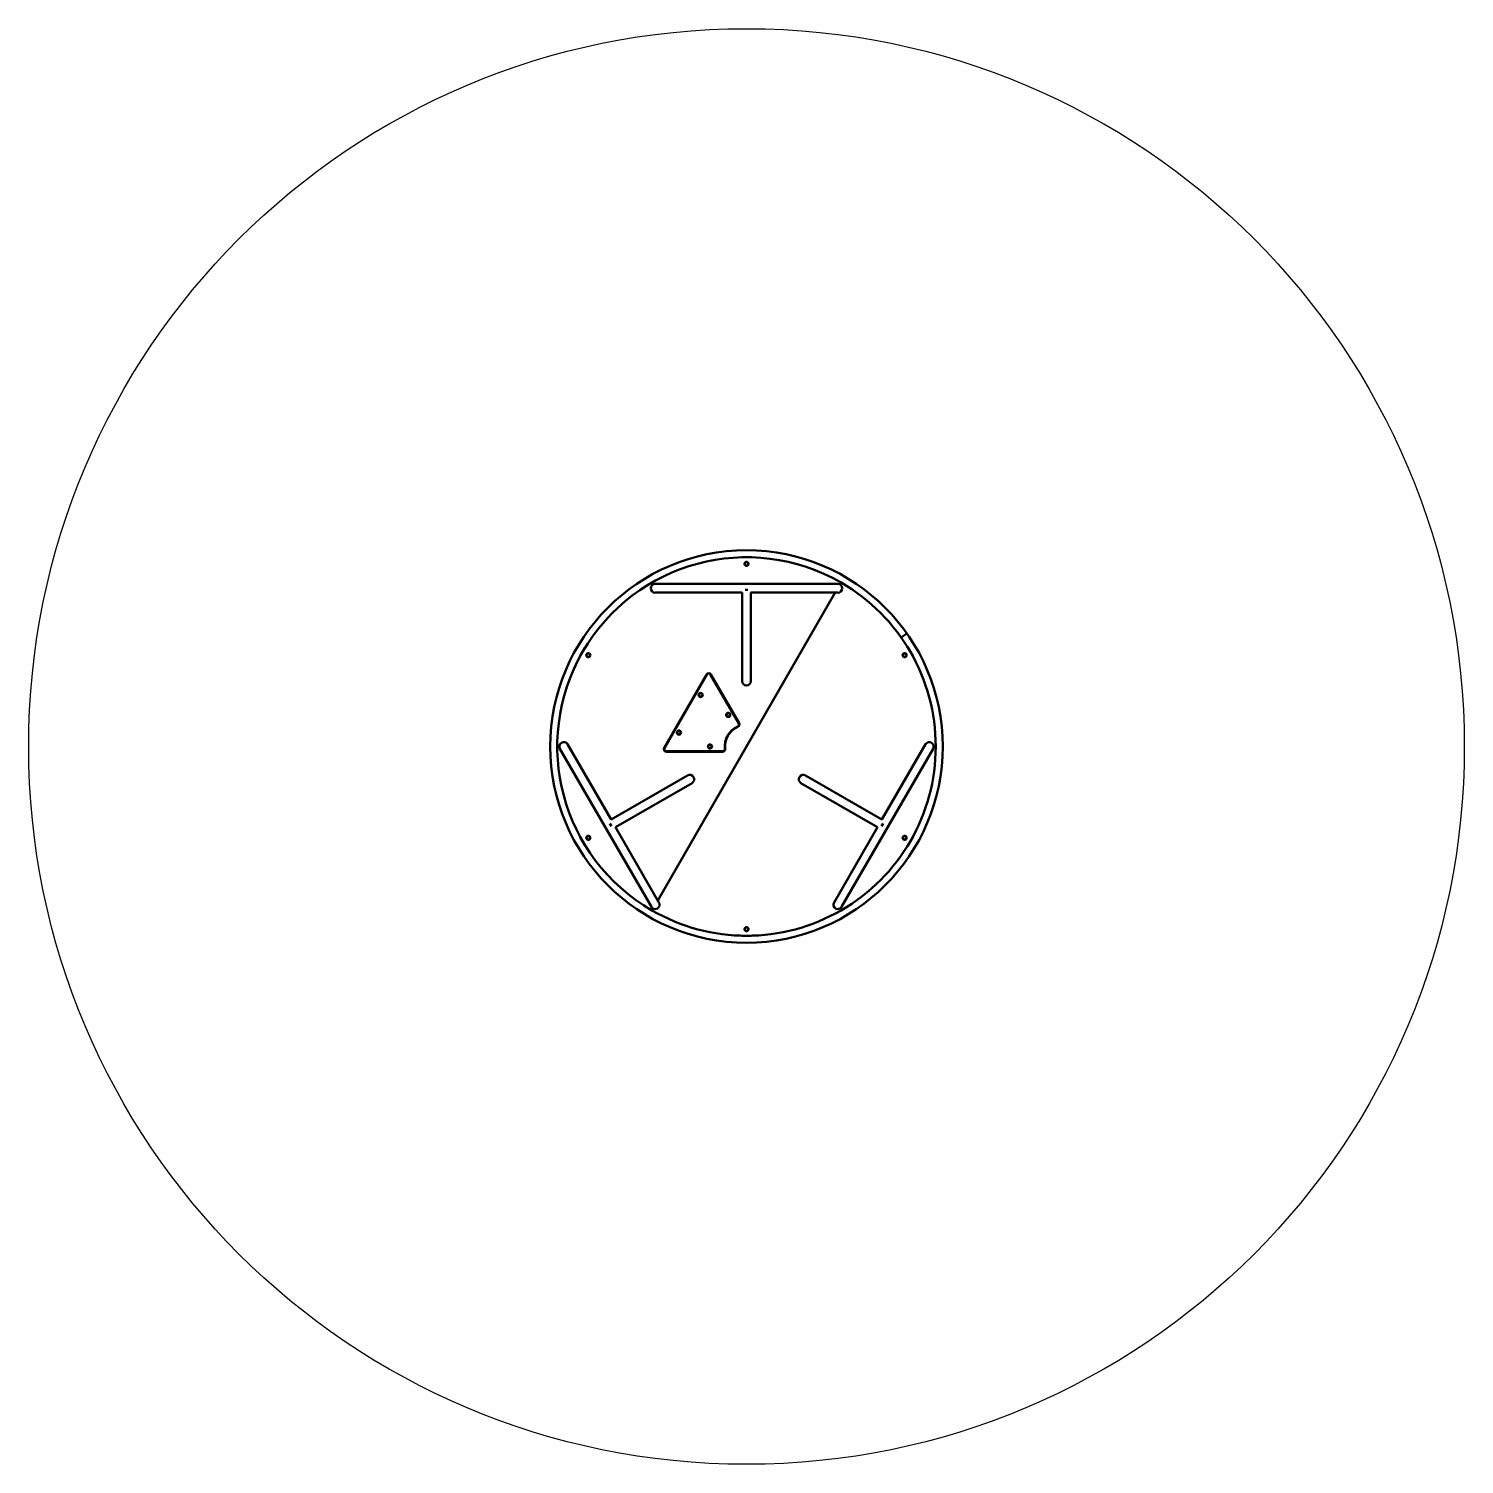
# Model space of a CAD drawing. Header units: millimetres. Extents: x 220 to 5720, y -650 to 4850.
import ezdxf

# ---------------------------------------------------------------- set-up
doc = ezdxf.new("R2010")
doc.units = ezdxf.units.MM
doc.header["$LTSCALE"] = 10
doc.layers.add('Geometrie náčrtu (ISO)', color=7, linetype='Continuous', lineweight=25)
doc.layers.add('Viditelná (ISO)', color=7, linetype='Continuous', lineweight=50)

# ---------------------------------------------------------------- blocks, each defined once
blk = doc.blocks.new('KL003')
at = {"layer": 'Geometrie náčrtu (ISO)'}
blk.add_circle((0, 0), 2750, dxfattribs=at)
at = {"layer": 'Viditelná (ISO)'}
for p, q in [((-17.5, 725.6), (17.5, 725.6)), ((-17.5, 724.8), (-17.5, 725.6)), ((17.5, 725.6), (17.5, 724.8)), ((350, 623.1), (-350, 623.1)), ((358.4, 620.8), (362.5, 627.9)), ((-350, 589.4), (-16.9, 589.4)), ((-340.3, -589.4), (340.3, 589.4)), ((-16.9, 589.4), (-16.9, 250.8)), ((5.5, 600.8), (-5.5, 600.8)), ((16.8, 250.8), (16.8, 589.4)), ((16.8, 589.4), (350, 589.4)), ((592.6, 417.7), (614.5, 433.2)), ((592.6, 417.7), (614.5, 433.2)), ((-637.1, 347.6), (-619.6, 377.9)), ((-636.4, 347.2), (-637.1, 347.6)), ((-619.6, 377.9), (-618.9, 377.5)), ((618.9, 377.5), (619.6, 377.9)), ((619.6, 377.9), (637.1, 347.6)), ((637.1, 347.6), (636.4, 347.2)), ((-315.6, -5), (-153.5, 275.8)), ((-152.2, 275.1), (-314.3, -5.8)), ((-29.7, 88.5), (-137.4, 275.1)), ((-136.1, 275.8), (-28.4, 89.2)), ((-167.9, 250.8), (-167, 249.3)), ((-57.1, 58.9), (-57.9, 60.2)), ((-518.8, -280.1), (-685.4, 8.4)), ((-299.4, 20), (-301.1, 20)), ((-81.1, 20), (-79.5, 20)), ((685.4, 8.4), (518.8, -280.1)), ((-714.6, -8.4), (-364.6, -614.6)), ((-306.9, -18.5), (-91.5, -18.5)), ((-91.5, -20), (-306.9, -20)), ((364.6, -614.6), (714.6, -8.4)), ((-225.6, -110.8), (-518.8, -280.1)), ((-502, -309.3), (-208.8, -140)), ((208.8, -140), (502, -309.3)), ((518.8, -280.1), (225.6, -110.8)), ((-523.1, -295.6), (-517.5, -305.2)), ((-335.4, -597.8), (-502, -309.3)), ((502, -309.3), (335.4, -597.8)), ((517.5, -305.2), (523.1, -295.6)), ((-637.1, -347.6), (-636.4, -347.2)), ((-619.6, -377.9), (-637.1, -347.6)), ((-618.9, -377.5), (-619.6, -377.9)), ((619.6, -377.9), (618.9, -377.5)), ((637.1, -347.6), (619.6, -377.9)), ((636.4, -347.2), (637.1, -347.6)), ((-362.5, -627.9), (-358.4, -620.8)), ((-17.5, -725.6), (-17.5, -724.8)), ((17.5, -725.6), (-17.5, -725.6)), ((17.5, -724.8), (17.5, -725.6))]:
    blk.add_line(p, q, dxfattribs=at)
for centre, radius in [((0, 699.8), 8), ((0, 699.8), 6.5), ((-606, 349.9), 8), ((-606, 349.9), 6.5), ((606, 349.9), 8), ((606, 349.9), 6.5), ((-175.6, 197.5), 8), ((-175.6, 197.5), 6.5), ((-70, 121.2), 8), ((-70, 121.2), 6.5), ((-258.8, 53.3), 8), ((-258.8, 53.3), 6.5), ((-140, 0), 8), ((-140, 0), 6.5), ((-606, -349.9), 8), ((-606, -349.9), 6.5), ((606, -349.9), 8), ((606, -349.9), 6.5), ((0, -699.8), 8), ((0, -699.8), 6.5)]:
    blk.add_circle(centre, radius, dxfattribs=at)
for centre, radius, start, end in [((0, 0), 751.8, 0, 359.9997), ((0, 0), 725, 60, 240), ((-350, 606.2), 16.9, 90, 270), ((-350, 606.2), 16.9, 90, 270), ((0, 0), 725, 240, 60), ((350, 606.2), 16.9, 270, 90), ((350, 606.2), 16.9, 270, 90), ((-144.8, 270.8), 10, 30, 150), ((-144.8, 270.8), 8.5, 30, 150), ((0, 250.8), 16.9, 180, 0), ((0, 250.8), 16.9, 180, 0), ((0, 0), 83.5, 113.7599, 186.2401), ((0, 0), 82, 113.7599, 186.2401), ((-37.1, 84.2), 8.5, 293.7599, 30), ((-37.1, 84.2), 10, 293.7599, 30), ((-700, 0), 16.9, 30, 210), ((-700, 0), 16.9, 30, 210), ((700, 0), 16.9, 330, 150), ((700, 0), 16.9, 330, 150), ((-306.9, -10), 10, 150, 270), ((-306.9, -10), 8.5, 150, 270), ((-91.5, -10), 10, 270, 6.2401), ((-91.5, -10), 8.5, 270, 6.2401), ((-217.2, -125.4), 16.9, 300, 120), ((-217.2, -125.4), 16.9, 300, 120), ((217.2, -125.4), 16.9, 60, 240), ((217.2, -125.4), 16.9, 60, 240), ((-350, -606.2), 16.9, 210, 30), ((-350, -606.2), 16.9, 210, 30), ((350, -606.2), 16.9, 150, 330), ((350, -606.2), 16.9, 150, 330)]:
    blk.add_arc(centre, radius, start, end, dxfattribs=at)

msp = doc.modelspace()

# ---------------------------------------------------------------- block references
msp.add_blockref('KL003', (2970, 2100))

doc.saveas('drawing.dxf')
